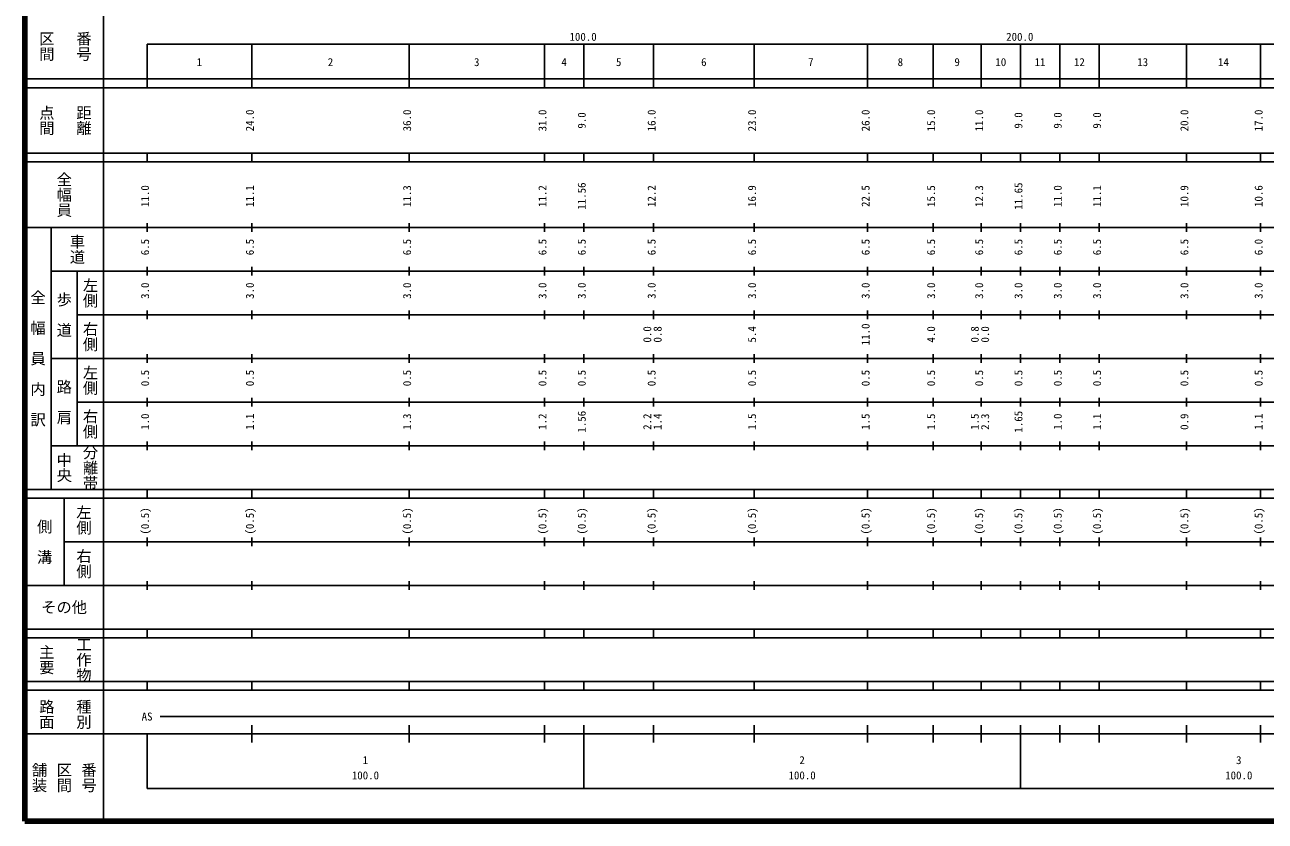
# Model space of a CAD drawing. Units: millimetres on the paper, enlarged 1000 times. Extents: x 40000 to 680000, y 20000 to 380000.
# Drawn here: x 40000 to 324047, y 20000 to 202409 of the extents above; entities that cross this region are included whole.
import ezdxf
from ezdxf.enums import TextEntityAlignment as Align

# ---------------------------------------------------------------- set-up
doc = ezdxf.new("R2010")
doc.units = ezdxf.units.MM
doc.header["$LTSCALE"] = 1000
doc.layers.add('M-TTL', color=2, linetype='Continuous', lineweight=140)
doc.layers.add('M-TTL-BAND', color=7, linetype='Continuous', lineweight=25)
doc.styles.add('@ＭＳ ゴシック', font='')
doc.styles.add('ＭＳ ゴシック', font='')
doc.styles.get('@ＭＳ ゴシック').set_extended_font_data('@MS Gothic')
doc.styles.get('ＭＳ ゴシック').set_extended_font_data('MS Gothic')

msp = doc.modelspace()

# ---------------------------------------------------------------- linework, layer by layer
at = {"layer": 'M-TTL'}
for p, q in [((40000, 380000), (40000, 20000)), ((40000, 20000), (680000, 20000))]:
    msp.add_line(p, q, dxfattribs=at)
at = {"layer": 'M-TTL-BAND'}
for p, q in [((58000, 370000), (58000, 20000)), ((68000, 198000), (579000, 198000)), ((68000, 198000), (68000, 188000)), ((92000, 188000), (92000, 198000)), ((128000, 188000), (128000, 198000)), ((159000, 188000), (159000, 198000)), ((168000, 188000), (168000, 198000)), ((184000, 188000), (184000, 198000)), ((207000, 188000), (207000, 198000)), ((233000, 188000), (233000, 198000)), ((248000, 188000), (248000, 198000)), ((259000, 188000), (259000, 198000)), ((268000, 188000), (268000, 198000)), ((277000, 188000), (277000, 198000)), ((286000, 188000), (286000, 198000)), ((306000, 188000), (306000, 198000)), ((323000, 188000), (323000, 198000)), ((40000, 190000), (579000, 190000)), ((40000, 188000), (579000, 188000)), ((40000, 173000), (579000, 173000)), ((40000, 171000), (579000, 171000)), ((68000, 171000), (68000, 173000)), ((92000, 171000), (92000, 173000)), ((128000, 171000), (128000, 173000)), ((159000, 171000), (159000, 173000)), ((168000, 171000), (168000, 173000)), ((184000, 171000), (184000, 173000)), ((207000, 171000), (207000, 173000)), ((233000, 171000), (233000, 173000)), ((248000, 171000), (248000, 173000)), ((259000, 171000), (259000, 173000)), ((268000, 171000), (268000, 173000)), ((277000, 171000), (277000, 173000)), ((286000, 171000), (286000, 173000)), ((306000, 171000), (306000, 173000)), ((323000, 171000), (323000, 173000)), ((68000, 155000), (68000, 157000)), ((92000, 155000), (92000, 157000)), ((128000, 155000), (128000, 157000)), ((159000, 155000), (159000, 157000)), ((168000, 155000), (168000, 157000)), ((184000, 155000), (184000, 157000)), ((207000, 155000), (207000, 157000)), ((233000, 155000), (233000, 157000)), ((248000, 155000), (248000, 157000)), ((259000, 155000), (259000, 157000)), ((268000, 155000), (268000, 157000)), ((277000, 155000), (277000, 157000)), ((286000, 155000), (286000, 157000)), ((306000, 155000), (306000, 157000)), ((323000, 155000), (323000, 157000)), ((40000, 156000), (579000, 156000)), ((46000, 96000), (46000, 156000)), ((46000, 146000), (579000, 146000)), ((52000, 146000), (52000, 106000)), ((68000, 145000), (68000, 147000)), ((92000, 145000), (92000, 147000)), ((128000, 145000), (128000, 147000)), ((159000, 145000), (159000, 147000)), ((168000, 145000), (168000, 147000)), ((184000, 145000), (184000, 147000)), ((207000, 145000), (207000, 147000)), ((233000, 145000), (233000, 147000)), ((248000, 145000), (248000, 147000)), ((259000, 145000), (259000, 147000)), ((268000, 145000), (268000, 147000)), ((277000, 145000), (277000, 147000)), ((286000, 145000), (286000, 147000)), ((306000, 145000), (306000, 147000)), ((323000, 145000), (323000, 147000)), ((68000, 135000), (68000, 137000)), ((92000, 135000), (92000, 137000)), ((128000, 135000), (128000, 137000)), ((159000, 135000), (159000, 137000)), ((168000, 135000), (168000, 137000)), ((184000, 135000), (184000, 137000)), ((207000, 135000), (207000, 137000)), ((233000, 135000), (233000, 137000)), ((248000, 135000), (248000, 137000)), ((259000, 135000), (259000, 137000)), ((268000, 135000), (268000, 137000)), ((277000, 135000), (277000, 137000)), ((286000, 135000), (286000, 137000)), ((306000, 135000), (306000, 137000)), ((323000, 135000), (323000, 137000)), ((52000, 136000), (579000, 136000)), ((46000, 126000), (579000, 126000)), ((68000, 125000), (68000, 127000)), ((92000, 125000), (92000, 127000)), ((128000, 125000), (128000, 127000)), ((159000, 125000), (159000, 127000)), ((168000, 125000), (168000, 127000)), ((184000, 125000), (184000, 127000)), ((207000, 125000), (207000, 127000)), ((233000, 125000), (233000, 127000)), ((248000, 125000), (248000, 127000)), ((259000, 125000), (259000, 127000)), ((268000, 125000), (268000, 127000)), ((277000, 125000), (277000, 127000)), ((286000, 125000), (286000, 127000)), ((306000, 125000), (306000, 127000)), ((323000, 125000), (323000, 127000)), ((68000, 115000), (68000, 117000)), ((92000, 115000), (92000, 117000)), ((128000, 115000), (128000, 117000)), ((159000, 115000), (159000, 117000)), ((168000, 115000), (168000, 117000)), ((184000, 115000), (184000, 117000)), ((207000, 115000), (207000, 117000)), ((233000, 115000), (233000, 117000)), ((248000, 115000), (248000, 117000)), ((259000, 115000), (259000, 117000)), ((268000, 115000), (268000, 117000)), ((277000, 115000), (277000, 117000)), ((286000, 115000), (286000, 117000)), ((306000, 115000), (306000, 117000)), ((323000, 115000), (323000, 117000)), ((52000, 116000), (579000, 116000)), ((46000, 106000), (579000, 106000)), ((68000, 105000), (68000, 107000)), ((92000, 105000), (92000, 107000)), ((128000, 105000), (128000, 107000)), ((159000, 105000), (159000, 107000)), ((168000, 105000), (168000, 107000)), ((184000, 105000), (184000, 107000)), ((207000, 105000), (207000, 107000)), ((233000, 105000), (233000, 107000)), ((248000, 105000), (248000, 107000)), ((259000, 105000), (259000, 107000)), ((268000, 105000), (268000, 107000)), ((277000, 105000), (277000, 107000)), ((286000, 105000), (286000, 107000)), ((306000, 105000), (306000, 107000)), ((323000, 105000), (323000, 107000)), ((40000, 96000), (579000, 96000)), ((40000, 94000), (579000, 94000)), ((49000, 94000), (49000, 74000)), ((68000, 94000), (68000, 96000)), ((92000, 94000), (92000, 96000)), ((128000, 94000), (128000, 96000)), ((159000, 94000), (159000, 96000)), ((168000, 94000), (168000, 96000)), ((184000, 94000), (184000, 96000)), ((207000, 94000), (207000, 96000)), ((233000, 94000), (233000, 96000)), ((248000, 94000), (248000, 96000)), ((259000, 94000), (259000, 96000)), ((268000, 94000), (268000, 96000)), ((277000, 94000), (277000, 96000)), ((286000, 94000), (286000, 96000)), ((306000, 94000), (306000, 96000)), ((323000, 94000), (323000, 96000)), ((49000, 84000), (579000, 84000)), ((68000, 83000), (68000, 85000)), ((92000, 83000), (92000, 85000)), ((128000, 83000), (128000, 85000)), ((159000, 83000), (159000, 85000)), ((168000, 83000), (168000, 85000)), ((184000, 83000), (184000, 85000)), ((207000, 83000), (207000, 85000)), ((233000, 83000), (233000, 85000)), ((248000, 83000), (248000, 85000)), ((259000, 83000), (259000, 85000)), ((268000, 83000), (268000, 85000)), ((277000, 83000), (277000, 85000)), ((286000, 83000), (286000, 85000)), ((306000, 83000), (306000, 85000)), ((323000, 83000), (323000, 85000)), ((40000, 74000), (579000, 74000)), ((68000, 73000), (68000, 75000)), ((92000, 73000), (92000, 75000)), ((128000, 73000), (128000, 75000)), ((159000, 73000), (159000, 75000)), ((168000, 73000), (168000, 75000)), ((184000, 73000), (184000, 75000)), ((207000, 73000), (207000, 75000)), ((233000, 73000), (233000, 75000)), ((248000, 73000), (248000, 75000)), ((259000, 73000), (259000, 75000)), ((268000, 73000), (268000, 75000)), ((277000, 73000), (277000, 75000)), ((286000, 73000), (286000, 75000)), ((306000, 73000), (306000, 75000)), ((323000, 73000), (323000, 75000)), ((40000, 64000), (579000, 64000)), ((68000, 62000), (68000, 64000)), ((92000, 62000), (92000, 64000)), ((128000, 62000), (128000, 64000)), ((159000, 62000), (159000, 64000)), ((168000, 62000), (168000, 64000)), ((184000, 62000), (184000, 64000)), ((207000, 62000), (207000, 64000)), ((233000, 62000), (233000, 64000)), ((248000, 62000), (248000, 64000)), ((259000, 62000), (259000, 64000)), ((268000, 62000), (268000, 64000)), ((277000, 62000), (277000, 64000)), ((286000, 62000), (286000, 64000)), ((306000, 62000), (306000, 64000)), ((323000, 62000), (323000, 64000)), ((40000, 62000), (579000, 62000)), ((40000, 52000), (579000, 52000)), ((68000, 50000), (68000, 52000)), ((92000, 50000), (92000, 52000)), ((128000, 50000), (128000, 52000)), ((159000, 50000), (159000, 52000)), ((168000, 50000), (168000, 52000)), ((184000, 50000), (184000, 52000)), ((207000, 50000), (207000, 52000)), ((233000, 50000), (233000, 52000)), ((248000, 50000), (248000, 52000)), ((259000, 50000), (259000, 52000)), ((268000, 50000), (268000, 52000)), ((277000, 50000), (277000, 52000)), ((286000, 50000), (286000, 52000)), ((306000, 50000), (306000, 52000)), ((323000, 50000), (323000, 52000)), ((40000, 50000), (579000, 50000)), ((71000, 44000), (462000, 44000)), ((40000, 40000), (579000, 40000)), ((68000, 40000), (68000, 27500)), ((92000, 38000), (92000, 42000)), ((128000, 38000), (128000, 42000)), ((159000, 38000), (159000, 42000)), ((168000, 27500), (168000, 42000)), ((184000, 38000), (184000, 42000)), ((207000, 38000), (207000, 42000)), ((233000, 38000), (233000, 42000)), ((248000, 38000), (248000, 42000)), ((259000, 38000), (259000, 42000)), ((268000, 27500), (268000, 42000)), ((277000, 38000), (277000, 42000)), ((286000, 38000), (286000, 42000)), ((306000, 38000), (306000, 42000)), ((323000, 38000), (323000, 42000)), ((68000, 27500), (579000, 27500))]:
    msp.add_line(p, q, dxfattribs=at)

# ---------------------------------------------------------------- texts
at = {"layer": 'M-TTL-BAND', "style": '@ＭＳ ゴシック'}
for s, p in [('区間', (45000, 197500)), ('番号', (53500, 197500)), ('点間', (45000, 180500)), ('距離', (53500, 180500)), ('全幅員', (49000, 163500)), ('車道', (52000, 151000)), ('左側', (55000, 141000)), ('全\u3000幅\u3000員\u3000内\u3000訳', (43000, 126000)), ('歩\u3000道', (49000, 136000)), ('右側', (55000, 131000)), ('左側', (55000, 121000)), ('路\u3000肩', (49000, 116000)), ('右側', (55000, 111000)), ('分離帯', (55000, 101000)), ('中央', (49000, 101000)), ('左側', (53500, 89000)), ('側\u3000溝', (44500, 84000)), ('右側', (53500, 79000)), ('主要', (45000, 57000)), ('工作物', (53500, 57000)), ('路面', (45000, 44500)), ('種別', (53500, 44500)), ('舗装', (43333, 30000)), ('区間', (49000, 30000)), ('番号', (54667, 30000))]:
    msp.add_text(s, height=2566, rotation=270, dxfattribs=at).set_placement(p, align=Align.MIDDLE_CENTER)
at = {"layer": 'M-TTL-BAND', "style": 'ＭＳ ゴシック'}
for s, p in [('100.0', (167844, 198195)), ('200.0', (267844, 198195)), ('1', (80000, 192405)), ('2', (110000, 192405)), ('3', (143500, 192405)), ('4', (163500, 192405)), ('5', (176000, 192405)), ('6', (195500, 192405)), ('7', (220000, 192405)), ('8', (240500, 192405)), ('9', (253500, 192405)), ('10', (263500, 192405)), ('11', (272500, 192405)), ('12', (281500, 192405)), ('13', (296000, 192405)), ('14', (314500, 192405)), ('AS', (68000, 42500)), ('1', (118000, 32523)), ('2', (218000, 32523)), ('3', (318000, 32523)), ('100.0', (118000, 29033)), ('100.0', (218000, 29033)), ('100.0', (318000, 29033))]:
    msp.add_text(s, height=1833, dxfattribs=at).set_placement(p, align=Align.BOTTOM_CENTER)
for s, p in [('24.0', (93000, 180500)), ('36.0', (129000, 180500)), ('31.0', (160000, 180500)), ('9.0', (169000, 180500)), ('16.0', (185000, 180500)), ('23.0', (208000, 180500)), ('26.0', (234000, 180500)), ('15.0', (249000, 180500)), ('11.0', (260000, 180500)), ('9.0', (269000, 180500)), ('9.0', (278000, 180500)), ('9.0', (287000, 180500)), ('20.0', (307000, 180500)), ('17.0', (324000, 180500)), ('11.0', (69000, 163174)), ('11.1', (93000, 163174)), ('11.3', (129000, 163174)), ('11.2', (160000, 163174)), ('11.56', (169000, 163174)), ('12.2', (185000, 163174)), ('16.9', (208000, 163174)), ('22.5', (234000, 163174)), ('15.5', (249000, 163174)), ('12.3', (260000, 163174)), ('11.65', (269000, 163174)), ('11.0', (278000, 163174)), ('11.1', (287000, 163174)), ('10.9', (307000, 163174)), ('10.6', (324000, 163174)), ('6.5', (69000, 151500)), ('6.5', (93000, 151500)), ('6.5', (129000, 151500)), ('6.5', (160000, 151500)), ('6.5', (169000, 151500)), ('6.5', (185000, 151500)), ('6.5', (208000, 151500)), ('6.5', (234000, 151500)), ('6.5', (249000, 151500)), ('6.5', (260000, 151500)), ('6.5', (269000, 151500)), ('6.5', (278000, 151500)), ('6.5', (287000, 151500)), ('6.5', (307000, 151500)), ('6.0', (324000, 151500)), ('3.0', (69000, 141500)), ('3.0', (93000, 141500)), ('3.0', (129000, 141500)), ('3.0', (160000, 141500)), ('3.0', (169000, 141500)), ('3.0', (185000, 141500)), ('3.0', (208000, 141500)), ('3.0', (234000, 141500)), ('3.0', (249000, 141500)), ('3.0', (260000, 141500)), ('3.0', (269000, 141500)), ('3.0', (278000, 141500)), ('3.0', (287000, 141500)), ('3.0', (307000, 141500)), ('3.0', (324000, 141500)), ('11.0', (234000, 131500)), ('0.0', (184000, 131500)), ('0.8', (186370, 131500)), ('5.4', (208000, 131500)), ('4.0', (249000, 131500)), ('0.8', (259000, 131500)), ('0.0', (261370, 131500)), ('0.5', (69000, 121500)), ('0.5', (93000, 121500)), ('0.5', (129000, 121500)), ('0.5', (160000, 121500)), ('0.5', (169000, 121500)), ('0.5', (185000, 121500)), ('0.5', (208000, 121500)), ('0.5', (234000, 121500)), ('0.5', (249000, 121500)), ('0.5', (260000, 121500)), ('0.5', (269000, 121500)), ('0.5', (278000, 121500)), ('0.5', (287000, 121500)), ('0.5', (307000, 121500)), ('0.5', (324000, 121500)), ('1.56', (169000, 111500)), ('1.65', (269000, 111500)), ('1.0', (69000, 111500)), ('1.1', (93000, 111500)), ('1.3', (129000, 111500)), ('1.2', (160000, 111500)), ('2.2', (184000, 111500)), ('1.4', (186370, 111500)), ('1.5', (208000, 111500)), ('1.5', (234000, 111500)), ('1.5', (249000, 111500)), ('1.5', (259000, 111500)), ('2.3', (261370, 111500)), ('1.0', (278000, 111500)), ('1.1', (287000, 111500)), ('0.9', (307000, 111500)), ('1.1', (324000, 111500)), ('(0.5)', (69000, 88764)), ('(0.5)', (93000, 88764)), ('(0.5)', (129000, 88764)), ('(0.5)', (160000, 88764)), ('(0.5)', (169000, 88764)), ('(0.5)', (185000, 88764)), ('(0.5)', (208000, 88764)), ('(0.5)', (234000, 88764)), ('(0.5)', (249000, 88764)), ('(0.5)', (260000, 88764)), ('(0.5)', (269000, 88764)), ('(0.5)', (278000, 88764)), ('(0.5)', (287000, 88764)), ('(0.5)', (307000, 88764)), ('(0.5)', (324000, 88764))]:
    msp.add_text(s, height=1833, rotation=90, dxfattribs=at).set_placement(p, align=Align.BOTTOM_CENTER)
msp.add_text('その他', height=2566, dxfattribs=at).set_placement((49000, 69000), align=Align.MIDDLE_CENTER)

doc.saveas('drawing.dxf')
